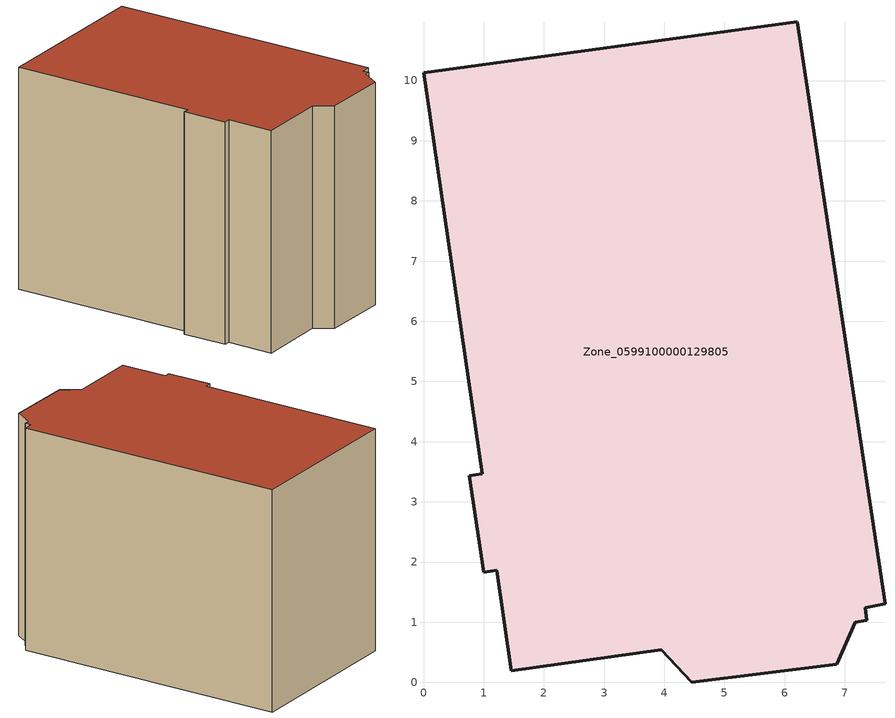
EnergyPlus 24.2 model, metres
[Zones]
Zone_0599100000129805
 floor ground (C_G): 7.37,1.03 7.17,1 6.87,0.3 4.46,0 3.95,0.54 1.46,0.19 1.22,1.86 1,1.83 0.76,3.43 0.98,3.47 0,10.13 6.21,10.98 7.67,1.31 7.34,1.24 z0
 wall outside (C_F): 4.46,0 6.87,0.3 7.17,1 7.37,1.03 7.34,1.24 7.67,1.31 6.21,10.98 0,10.13 0.98,3.47 0.76,3.43 1,1.83 1.22,1.86 1.46,0.19 3.95,0.54 4.46,0 z0:8.07
 roof outside (C_R): 7.17,1 7.37,1.03 7.34,1.24 7.67,1.31 6.21,10.98 0,10.13 0.98,3.47 0.76,3.43 1,1.83 1.22,1.86 1.46,0.19 3.95,0.54 4.46,0 6.87,0.3 z8.07
[BUILDING]
Pand.0599100000129805: North Axis=0; Terrain=City; Loads Convergence Tolerance Value=0.04; Temperature Convergence Tolerance Value=0.4; Solar Distribution=FullExterior; Maximum Number of Warmup Days=25; Minimum Number of Warmup Days=1
[Site:Location]
Rotterdam.The.Hague.AP_ZH_NLD Design_Conditions: Latitude=51.96; Longitude=4.45; Time Zone=1; Elevation=-4.5
[SITE:GROUNDTEMPERATURE:BUILDINGSURFACE]
18, 18, 18, 18, 18, 18, 18, 18, 18, 18, 18, 18
[MATERIAL] Thermal Absorptance=0.9; Solar Absorptance=0.7; Visible Absorptance=0.7
Name | Roughness | Thickness | Conductivity | Density | Specific Heat
G.D.1965 | MediumSmooth | 0.15 | 1 | 540 | 1210
F.D.1965 | Rough | 0.3 | 0.857143 | 1920 | 840
R.D.1965 | MediumRough | 0.2 | 0.08 | 1500 | 1000
[CONSTRUCTION]
C_G: G.D.1965
C_F: F.D.1965
C_R: R.D.1965
[ZONE]
Zone_0599100000129805: Type=1; Multiplier=1; Ceiling Height=Autocalculate; Volume=Autocalculate; Floor Area=autocalculate; Part of Total Floor Area=Yes
[ZONEINFILTRATION:DESIGNFLOWRATE]
Infil_Zone_0599100000129805: Zone or ZoneList or Space or SpaceList=Zone_0599100000129805; Schedule=AlwaysOn; Design Flow Rate Calculation Method=Flow/Area; Flow Rate per Floor Area=0.0042; Constant Term Coefficient=1; Temperature Term Coefficient=0; Velocity Term Coefficient=0; Velocity Squared Term Coefficient=0
[HVACTEMPLATE:ZONE:IDEALLOADSAIRSYSTEM]
Zone_0599100000129805: Maximum Heating Supply Air Temperature=50; Minimum Cooling Supply Air Temperature=13; Maximum Heating Supply Air Humidity Ratio=0.0156; Minimum Cooling Supply Air Humidity Ratio=0.0077; Heating Limit=NoLimit; Cooling Limit=NoLimit; Dehumidification Control Type=ConstantSensibleHeatRatio; Cooling Sensible Heat Ratio=0.7; Dehumidification Setpoint=60; Humidification Control Type=None; Humidification Setpoint=30; Outdoor Air Method=None; Outdoor Air Flow Rate per Person=0.00944; Outdoor Air Flow Rate per Zone Floor Area=0; Outdoor Air Flow Rate per Zone=0; Demand Controlled Ventilation Type=None; Outdoor Air Economizer Type=NoEconomizer; Heat Recovery Type=None; Sensible Heat Recovery Effectiveness=0.7; Latent Heat Recovery Effectiveness=0.65
[ZONECONTROL:THERMOSTAT]
ThermostatControl_Zone_0599100000129805: Zone or ZoneList=Zone_0599100000129805; Control Type Schedule=DualSetpointControlType; Control 1=Thermostat_Zone_0599100000129805; Temperature Difference Between Cutout And Setpoint=0
[THERMOSTATSETPOINT:DUALSETPOINT]
Thermostat_Zone_0599100000129805: Heating Setpoint Temperature Schedule=HeatingSetpoint_Zone_0599100000129805; Cooling Setpoint Temperature Schedule=CoolingSetpoint_Zone_0599100000129805
[SCHEDULE:COMPACT]
HeatingSetpoint_Zone_0599100000129805: Through: 12/31, For: AllDays, Until: 24:00, 21
CoolingSetpoint_Zone_0599100000129805: Through: 12/31, For: AllDays, Until: 24:00, 24
DualSetpointControlType: Through: 12/31, For: AllDays, Until: 24:00, 4
AlwaysOn: Through: 12/31, For: AllDays, Until: 24:00, 1
